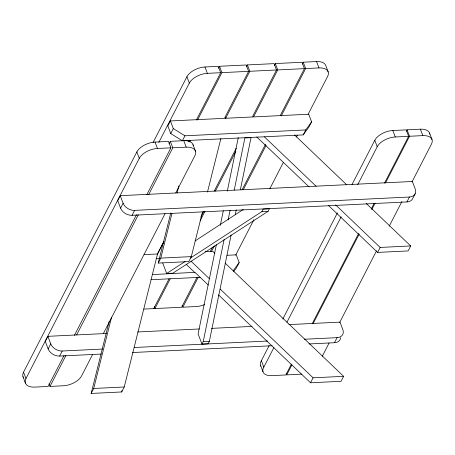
<?xml version="1.0" encoding="UTF-8"?>
<svg xmlns="http://www.w3.org/2000/svg" width="455" height="455" viewBox="0 0 455 455"><rect width="100%" height="100%" fill="white"/><g stroke="black" fill="none" stroke-linecap="round" stroke-linejoin="round"><path stroke-width="0.68" d="M216.335 244.818L198.113 333.936L201.952 344.094L208.077 343.798L209.357 341.313L231.112 234.962M220.328 225.327L223.314 210.705M227.301 191.214L238.266 137.603M201.952 344.094L203.231 341.608L224.127 239.432M228.109 219.97L230.099 210.238M234.223 190.082L244.887 137.95L251.012 137.649L240.354 189.78M235.235 214.805L236.23 209.943M164.01 241.406L157.521 254.009L124.238 386.989L121.684 391.96L91.148 393.444L109.206 321.293M91.148 393.444L93.707 388.473L111.583 317.038M121.684 391.96L122.025 390.589M202.498 211.973L191.322 256.614L188.768 261.591L158.232 263.075L170.779 212.934M188.66 141.499L189.001 140.123M158.232 263.075L160.791 258.099L171.962 213.458M177.12 192.852L178.838 185.981M189.843 142.023L190.184 140.646M207.486 192.05L220.891 138.474M23.438 377.622A14.935 8.071 -20.7 0 1 23.535 372.162L136.864 151.919A14.935 8.071 -20.7 0 1 155.041 142.074L168.498 141.42L170.921 147.829L146.88 194.541M64.053 355.514L48.133 386.449L34.682 387.103A14.935 8.071 -20.7 0 1 25.958 378.571L139.281 158.323A14.935 8.071 -20.7 0 1 157.464 148.484L170.921 147.829M106.453 333.475L47.889 336.325L45.284 341.387L48.139 348.939A9.595 6.927 27.2 0 0 59.639 356.077L101.431 354.041M406.918 201.94L409.449 197.015A9.595 6.927 27.2 0 0 415.239 189.041L412.384 181.488L120.256 195.684L117.72 200.609L120.575 208.162A9.595 6.927 27.2 0 0 132.075 215.3L406.918 201.94A9.595 6.927 27.2 0 0 412.657 198.653L415.188 193.728M153.13 142.426L186.925 76.747A14.816 8.002 -20.7 0 1 204.96 66.987L218.309 66.339L220.709 72.698L196.35 120.046M48.139 348.939L50.744 343.878L47.889 336.325M120.575 208.162L123.112 203.237L120.256 195.684M158.812 142.426L189.331 83.111A14.816 8.002 -20.7 0 1 207.366 73.346L220.709 72.698M170.415 120.956L167.861 125.927L170.744 133.565L182.37 140.777L184.929 135.806L305.754 129.931L311.607 121.872L308.723 114.233L170.415 120.956L173.304 128.594L184.929 135.806M170.744 133.565L173.304 128.594M59.639 356.077L62.244 351.015L102.529 349.053M132.075 215.3L134.606 210.375L409.449 197.015M169.038 143.86L170.335 141.334L303.195 134.907L309.047 126.843L311.607 121.872M74.444 335.318L136.489 214.743M92.615 354.479L81.57 375.938A14.907 8.053 -20.7 0 1 63.427 385.766L49.993 386.414L65.878 355.554M138.326 214.749L76.633 334.925M148.728 194.541L172.781 147.795L170.335 141.334M218.548 68.17L219.52 66.276L246.212 64.98L248.612 71.344L224.776 117.674L225.987 117.618M197.561 119.984L221.921 72.641L219.52 66.276M103.331 333.651L165.04 213.731M175.755 192.903L194.916 155.661A14.907 8.053 -20.7 0 0 186.209 147.141L183.763 140.68A14.907 8.053 -20.7 0 1 193.256 145.737M246.451 66.817L247.423 64.923L274.115 63.626L276.515 69.985L252.679 116.315L253.89 116.258L277.732 69.928L275.326 63.563L302.018 62.267L304.418 68.631L280.274 115.553M225.367 118.823L249.829 71.281L247.423 64.923M157.197 254.504L163.362 242.526M274.354 65.457L275.326 63.563M153.733 308.609L169.004 278.926M200.854 217.035L203.777 211.353M214.174 191.14L236.27 148.199M170.221 278.864L154.945 308.547L154.217 306.619M200.115 220.766L204.989 211.291M215.391 191.083L235.861 151.293M152.397 274.598L194.922 272.329L208.282 285.092M302.257 64.104L303.229 62.21L316.572 61.561A14.816 8.002 -20.7 0 1 325.786 65.554L328.191 71.918M196.913 277.567L181.636 307.25L143.899 309.087M210.233 251.678L212.508 247.253M242.077 189.786L265.475 144.315M204.699 304.52A14.816 8.002 -20.7 0 1 196.196 306.545L182.847 307.193L198.118 277.522M211.433 251.638L214.356 245.956M243.266 189.775L266.004 145.589M281.27 115.917L305.635 68.569L303.229 62.21M235.673 255.101L253.873 219.737M269.792 188.797L283.442 162.27M296.438 137.012L297.416 135.118M308.137 114.279L327.634 76.389A14.816 8.002 -20.7 0 0 318.978 67.92L316.572 61.561M190.474 258.013L261.904 211.592L263.183 209.107L269.4 208.805L268.12 211.291L172.883 273.188L166.667 273.489L162.68 262.945M303.195 134.907L305.754 129.931M227.045 255.289L236.264 254.84L239.171 262.541L236.509 267.716L233.756 271.51M260.965 366.241A14.014 7.57 -20.7 0 1 261.386 360.667L269.184 345.516M282.828 318.989L337.417 212.906M352.039 184.491L374.784 140.288A14.827 8.008 -20.7 0 1 392.83 130.517L406.178 129.868L408.618 136.329L384.583 183.041M291.359 364.216L285.837 374.948L272.482 375.597A14.014 7.57 -20.7 0 1 263.826 367.128L273.899 347.552M286.895 322.294L341.153 216.836M357.727 184.633L377.223 146.743A14.827 8.008 -20.7 0 1 395.27 136.978L408.618 136.329M406.44 131.085L407.088 129.823L420.403 129.18A14.782 7.985 -20.7 0 1 429.816 134.191M312.147 323.812L358.597 233.546M371.269 208.925L374.192 203.243M301.83 374.073A14.782 7.985 -20.7 0 1 300.055 374.238L286.741 374.886L291.939 364.785M313.051 323.75L359.177 234.109M371.843 209.488L375.091 203.18M385.487 182.978L409.523 136.261L407.088 129.823M322.271 356.288L329.096 343.019M339.498 322.811L376.547 250.807M389.224 226.175L401.896 201.537M411.974 181.96L431.471 144.064A14.782 7.985 -20.7 0 0 422.837 135.618L420.403 129.18M310.526 382.786L313.08 377.815L343.622 376.33L341.062 381.301L310.526 382.786L218.559 294.908M377.61 252.411L380.164 247.44L410.706 245.956L408.146 250.927L377.61 252.411L328.447 205.438M308.979 343.957L334.476 342.717L337.081 337.655A9.595 6.927 27.2 0 0 342.871 329.682L340.016 322.129L288.902 324.608M233.273 270.662L239.171 262.541M195.132 240.911L243.288 209.436M166.667 273.489L185.117 261.494M221.921 72.641L248.612 71.344M249.829 71.281L276.515 69.985M277.732 69.928L304.418 68.631M305.635 68.569L318.978 67.92M172.781 147.795L186.209 147.141M409.523 136.261L422.837 135.618M261.904 211.592L268.12 211.291M205.16 251.695L212.798 251.325L214.851 253.287M160.791 258.099L191.322 256.614M156.116 258.736L159.665 258.565M151.094 279.706L200.081 277.328M137.689 331.962L199.455 328.959M211.524 328.373L251.985 326.406M203.231 341.608L209.357 341.313M134.339 347.506L267.5 341.034M304.423 339.242L337.081 337.655M132.598 352.528L272.141 345.749M93.707 388.473L124.238 386.989M144.059 254.55L157.521 254.009M294.465 134.885L346.693 184.793M366.156 203.385L410.706 245.956M264.435 136.858L316.157 186.277M335.614 204.869L380.164 247.44M256.757 136.938L308.99 186.846M225.111 263.092L343.622 376.33M190.981 261.142L209.448 278.79M220.22 289.084L313.08 377.815M186.192 264.292L194.814 272.534M429.594 133.161L432.028 139.6M392.83 130.517L395.27 136.978M374.784 140.288L377.223 146.743M204.96 66.987L207.366 73.346M186.925 76.747L189.331 83.111M286.252 373.595L286.741 374.886M193.034 144.701L195.479 151.162M261.386 360.667L263.826 367.128M260.522 365.268L262.962 371.729M155.041 142.074L157.464 148.484M136.864 151.919L139.281 158.323M182.131 305.282L182.847 307.193M49.021 383.832L49.993 386.414M23.535 372.162L25.958 378.571M22.972 376.666L25.395 383.076M134.606 210.375A9.595 6.927 27.2 0 1 123.112 203.237M62.244 351.015A9.595 6.927 27.2 0 1 50.744 343.878M340.704 337.667A9.595 6.927 27.2 0 1 334.476 342.717"/></g></svg>
